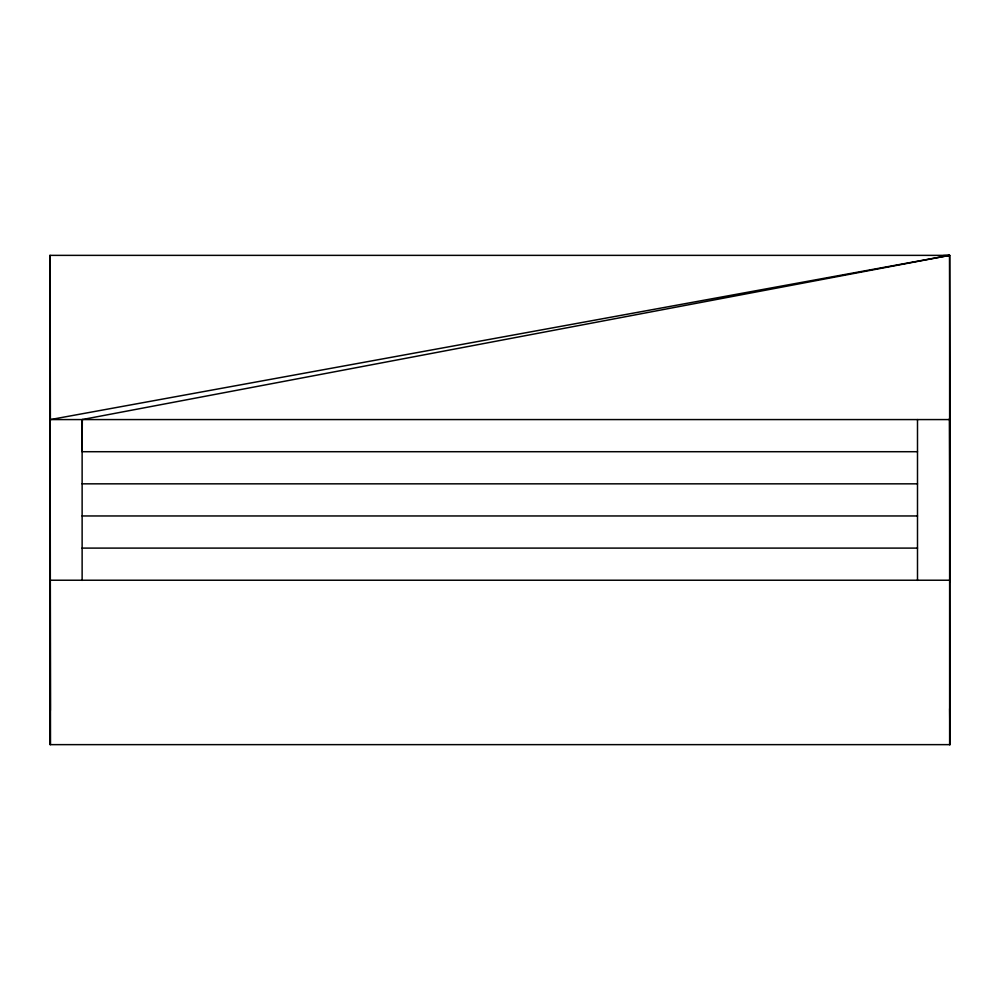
<?xml version="1.0" encoding="UTF-8"?>
<svg xmlns="http://www.w3.org/2000/svg" width="1000" height="1000" viewBox="0 0 1000 1000"><rect width="100%" height="100%" fill="white"/><g stroke="black" fill="none" stroke-linecap="round" stroke-linejoin="round"><path stroke-width="1.5" d="M50.375 710.425L50.188 417.987L50.375 744.638L50 255.362L949.625 255.362L950 419.575L50.375 419.575L50 255.362L50 744.638L950 744.638L949.625 418.263L950 581.912M82.312 419.525L82.125 451.712L917.5 451.712M50.375 419.575L949.625 255.362L949.625 744.638M943.388 255.6L949.625 255.362L82.125 419.575L82.125 580.4M82.125 483.837L917.5 483.837M82.125 515.962L917.5 515.962M82.125 548.1L917.5 548.1M50.375 580.225L950 580.225M949.65 708.688L950 744.638M917.5 419.575L917.5 580.388"/></g></svg>
